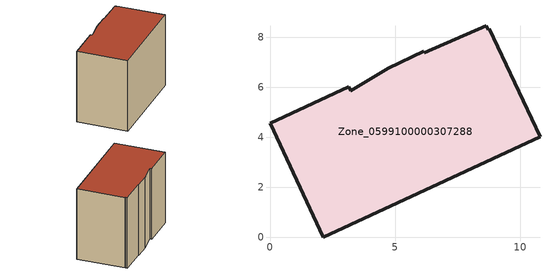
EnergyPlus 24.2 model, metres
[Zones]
Zone_0599100000307288
 floor ground (C_G): 8.64,8.48 8.72,8.31 8.78,8.34 10.8,4.02 2.14,0 0,4.56 3.14,6.03 3.22,5.86 4.72,6.77 6.15,7.44 6.18,7.39 z0
 wall outside (C_F): 2.14,0 10.8,4.02 8.78,8.34 8.72,8.31 8.64,8.48 6.18,7.39 6.15,7.44 4.72,6.77 3.22,5.86 3.14,6.03 0,4.56 2.14,0 z0:7.35
 roof outside (C_R): 8.78,8.34 8.72,8.31 8.64,8.48 6.18,7.39 6.15,7.44 4.72,6.77 3.22,5.86 3.14,6.03 0,4.56 2.14,0 10.8,4.02 z7.35
[BUILDING]
Pand.0599100000307288: North Axis=0; Terrain=City; Loads Convergence Tolerance Value=0.04; Temperature Convergence Tolerance Value=0.4; Solar Distribution=FullExterior; Maximum Number of Warmup Days=25; Minimum Number of Warmup Days=1
[Site:Location]
Rotterdam.The.Hague.AP_ZH_NLD Design_Conditions: Latitude=51.96; Longitude=4.45; Time Zone=1; Elevation=-4.5
[SITE:GROUNDTEMPERATURE:BUILDINGSURFACE]
18, 18, 18, 18, 18, 18, 18, 18, 18, 18, 18, 18
[MATERIAL] Thermal Absorptance=0.9; Solar Absorptance=0.7; Visible Absorptance=0.7
Name | Roughness | Thickness | Conductivity | Density | Specific Heat
G.TC.1946 | MediumSmooth | 0.15 | 1 | 540 | 1210
F.TC.1946 | Rough | 0.3 | 0.857143 | 1920 | 840
R.TC.1946 | MediumRough | 0.2 | 0.909091 | 1500 | 1000
[CONSTRUCTION]
C_G: G.TC.1946
C_F: F.TC.1946
C_R: R.TC.1946
[ZONE]
Zone_0599100000307288: Type=1; Multiplier=1; Ceiling Height=Autocalculate; Volume=Autocalculate; Floor Area=autocalculate; Part of Total Floor Area=Yes
[ZONEINFILTRATION:DESIGNFLOWRATE]
Infil_Zone_0599100000307288: Zone or ZoneList or Space or SpaceList=Zone_0599100000307288; Schedule=AlwaysOn; Design Flow Rate Calculation Method=Flow/Area; Flow Rate per Floor Area=0.003; Constant Term Coefficient=1; Temperature Term Coefficient=0; Velocity Term Coefficient=0; Velocity Squared Term Coefficient=0
[HVACTEMPLATE:ZONE:IDEALLOADSAIRSYSTEM]
Zone_0599100000307288: Maximum Heating Supply Air Temperature=50; Minimum Cooling Supply Air Temperature=13; Maximum Heating Supply Air Humidity Ratio=0.0156; Minimum Cooling Supply Air Humidity Ratio=0.0077; Heating Limit=NoLimit; Cooling Limit=NoLimit; Dehumidification Control Type=ConstantSensibleHeatRatio; Cooling Sensible Heat Ratio=0.7; Dehumidification Setpoint=60; Humidification Control Type=None; Humidification Setpoint=30; Outdoor Air Method=None; Outdoor Air Flow Rate per Person=0.00944; Outdoor Air Flow Rate per Zone Floor Area=0; Outdoor Air Flow Rate per Zone=0; Demand Controlled Ventilation Type=None; Outdoor Air Economizer Type=NoEconomizer; Heat Recovery Type=None; Sensible Heat Recovery Effectiveness=0.7; Latent Heat Recovery Effectiveness=0.65
[ZONECONTROL:THERMOSTAT]
ThermostatControl_Zone_0599100000307288: Zone or ZoneList=Zone_0599100000307288; Control Type Schedule=DualSetpointControlType; Control 1=Thermostat_Zone_0599100000307288; Temperature Difference Between Cutout And Setpoint=0
[THERMOSTATSETPOINT:DUALSETPOINT]
Thermostat_Zone_0599100000307288: Heating Setpoint Temperature Schedule=HeatingSetpoint_Zone_0599100000307288; Cooling Setpoint Temperature Schedule=CoolingSetpoint_Zone_0599100000307288
[SCHEDULE:COMPACT]
HeatingSetpoint_Zone_0599100000307288: Through: 12/31, For: AllDays, Until: 24:00, 21
CoolingSetpoint_Zone_0599100000307288: Through: 12/31, For: AllDays, Until: 24:00, 24
DualSetpointControlType: Through: 12/31, For: AllDays, Until: 24:00, 4
AlwaysOn: Through: 12/31, For: AllDays, Until: 24:00, 1
